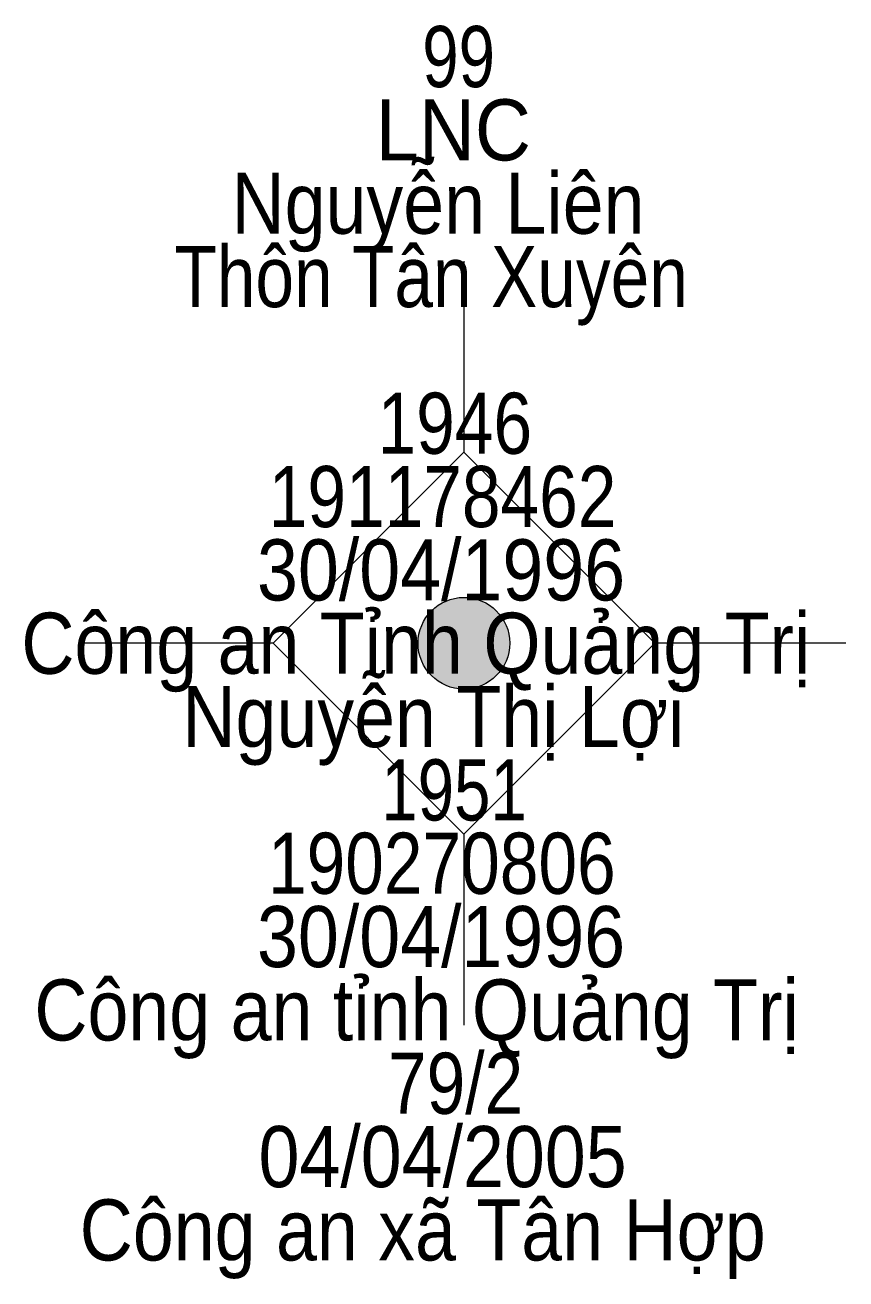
# Model space of a CAD drawing. Header units: metres. Extents: x 550999 to 552168, y 1840994 to 1841978.
# Drawn here: x 551706.04 to 551711.41, y 1841473.06 to 1841481.27 of the extents above; entities that cross this region are included whole.
import ezdxf
from ezdxf.enums import TextEntityAlignment as Align

# ---------------------------------------------------------------- set-up
doc = ezdxf.new("R2010")
doc.units = ezdxf.units.M
doc.header["$LTSCALE"] = 0.16
doc.layers.add('11', color=7, linetype='Continuous', lineweight=13)
doc.layers.add('15', color=7, linetype='Continuous')

msp = doc.modelspace()

# ---------------------------------------------------------------- hatches: boundary and pattern name
at = {"layer": '11'}
msp.add_hatch(color=256, dxfattribs=at).paths.add_polyline_path([(551709.2095, 1841477.22, 1), (551708.6095, 1841477.22, 1)])

# ---------------------------------------------------------------- linework, layer by layer
for p, q in [((551708.91, 1841479.72), (551708.91, 1841478.47)), ((551707.66, 1841477.22), (551706.41, 1841477.22)), ((551711.41, 1841477.22), (551710.16, 1841477.22)), ((551708.91, 1841475.97), (551708.91, 1841474.72))]:
    msp.add_line(p, q, dxfattribs=at)
msp.add_lwpolyline([(551708.91, 1841478.47), (551707.66, 1841477.22), (551708.91, 1841475.97), (551710.16, 1841477.22)], close=True, dxfattribs=at)
msp.add_circle((551708.9095, 1841477.22), 0.3, dxfattribs=at)

# ---------------------------------------------------------------- texts
at = {"layer": '15'}
for s, width, p in [('99', 0.8, (551708.875, 1841480.86)), ('LNC', 0.95, (551708.84, 1841480.38)), ('Nguyễn Liên', 0.9, (551708.74, 1841479.9)), ('Thôn Tân Xuyên', 0.85, (551708.695, 1841479.42)), ('1946', 0.85, (551708.85, 1841478.46)), ('191178462', 0.85, (551708.77, 1841477.98)), ('30/04/1996', 0.9, (551708.76, 1841477.5)), ('Công an Tỉnh Quảng Trị', 0.9, (551708.595, 1841477.02)), ('Nguyễn Thị Lợi', 0.9, (551708.71, 1841476.54)), ('1951', 0.8, (551708.845, 1841476.06)), ('190270806', 0.85, (551708.765, 1841475.58)), ('30/04/1996', 0.9, (551708.76, 1841475.1)), ('Công an tỉnh Quảng Trị', 0.9, (551708.6, 1841474.62)), ('79/2', 0.85, (551708.855, 1841474.14)), ('04/04/2005', 0.9, (551708.77, 1841473.66)), ('Công an xã Tân Hợp', 0.9, (551708.64, 1841473.18))]:
    msp.add_text(s, height=0.4, dxfattribs=dict(at, width=width)).set_placement(p, align=Align.CENTER)

doc.saveas('drawing.dxf')
